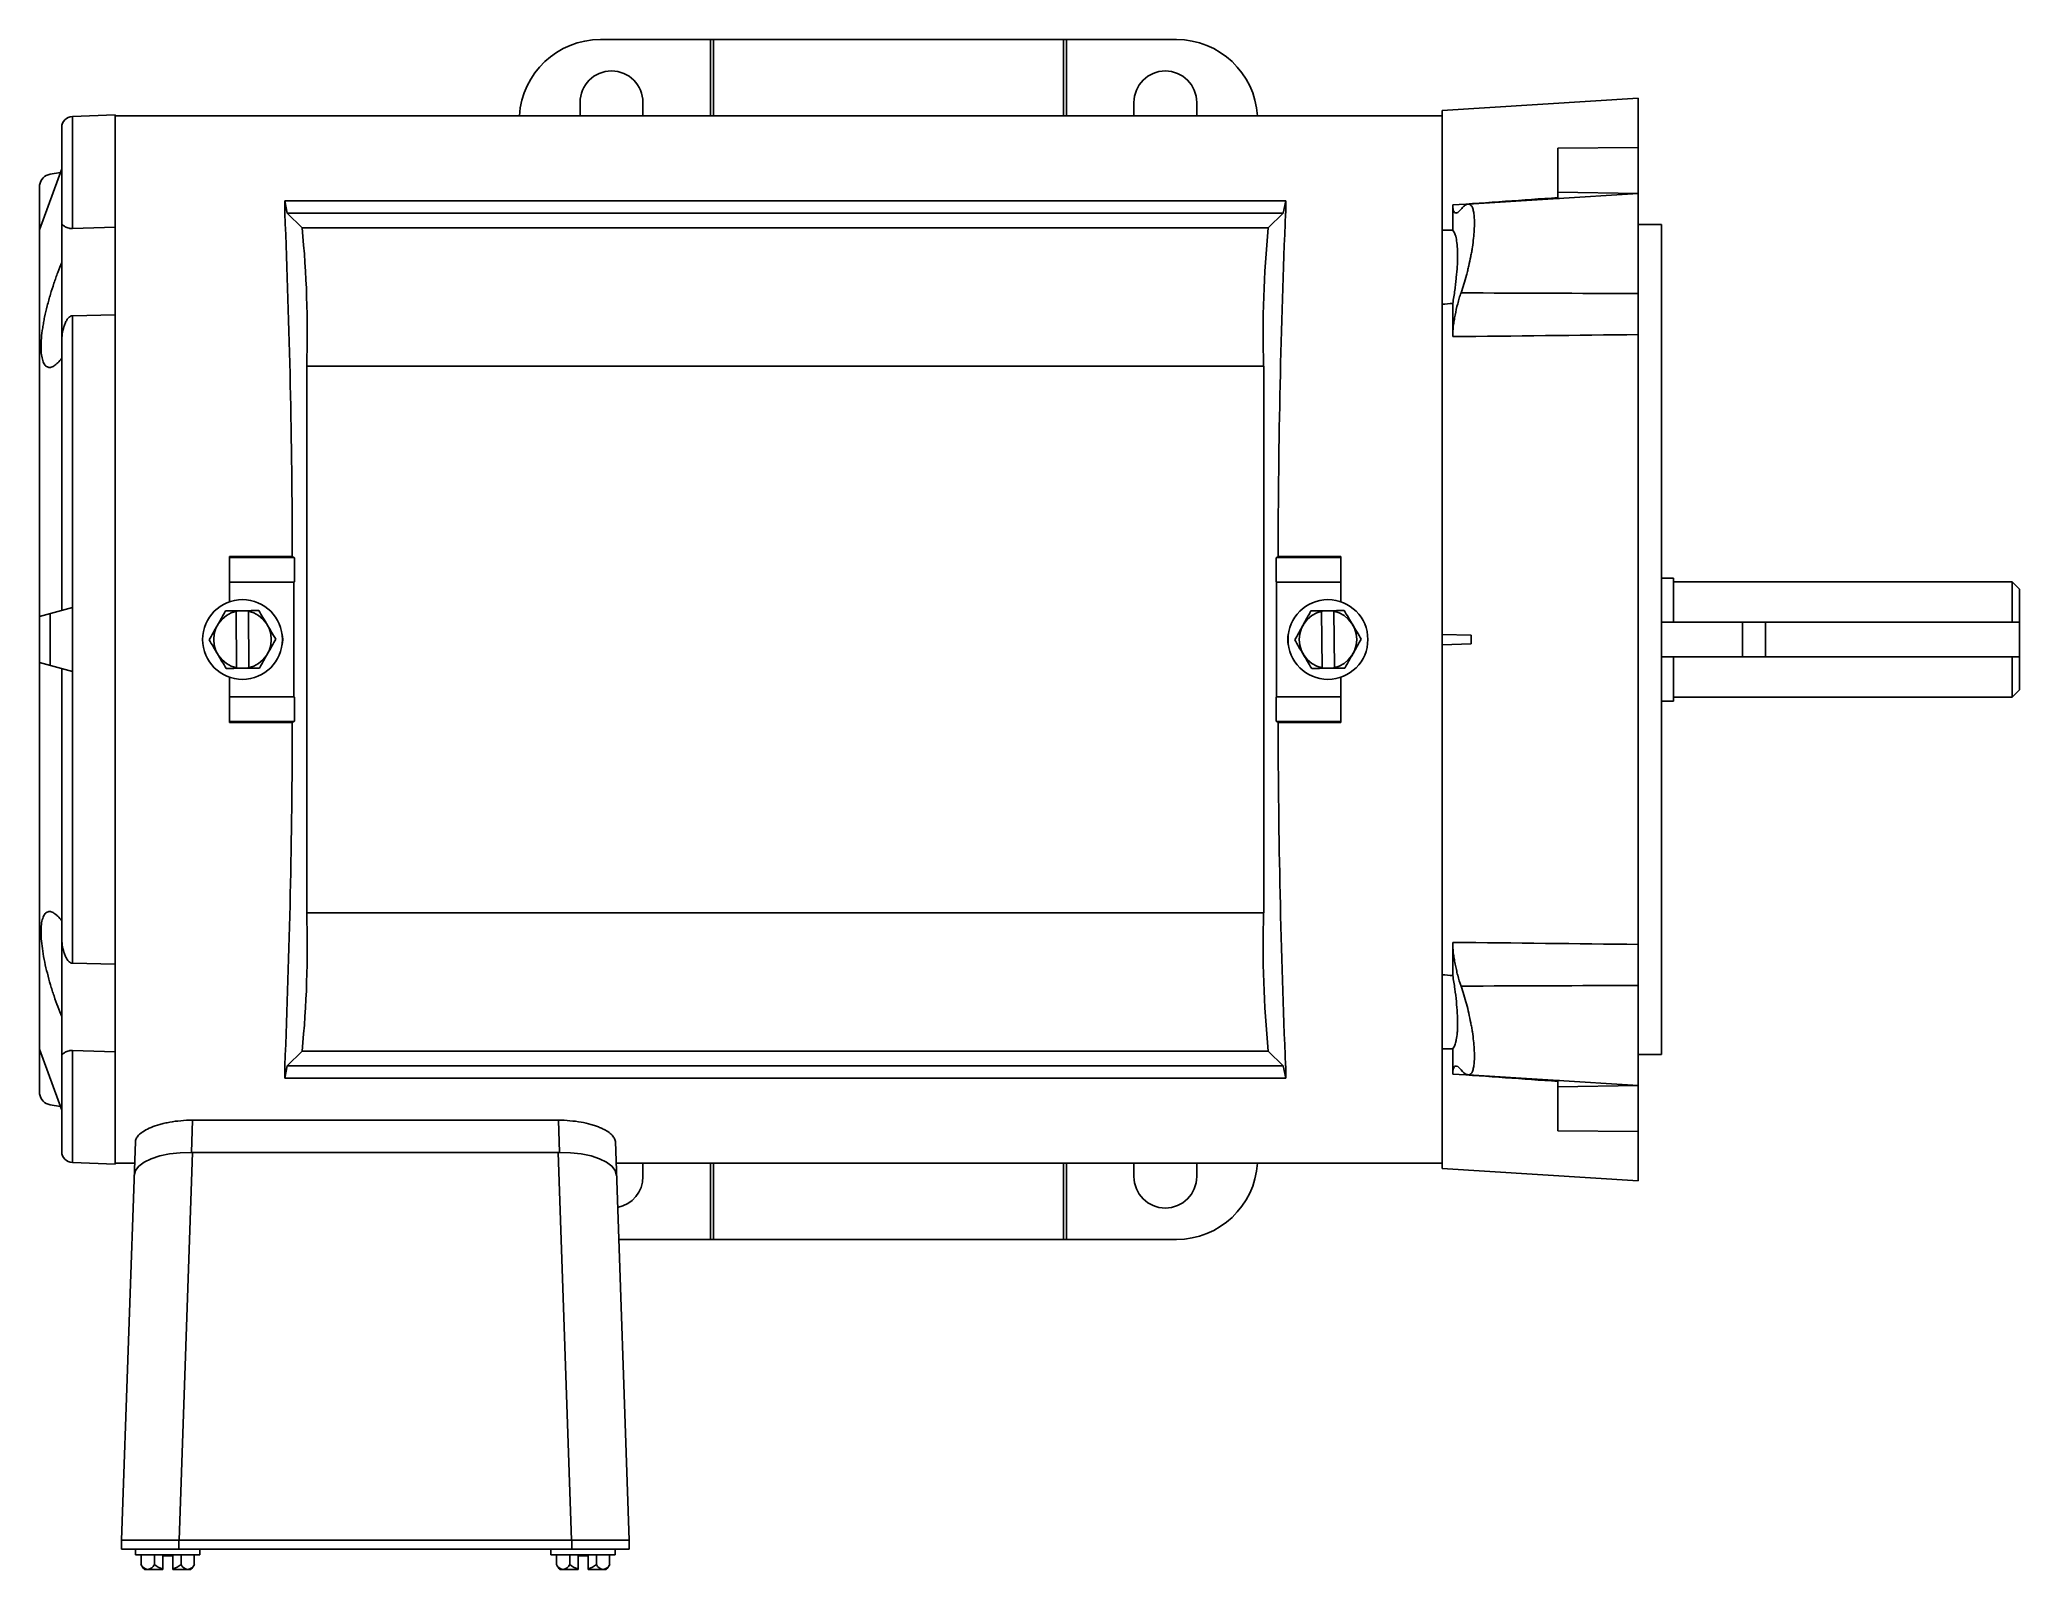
# Paper-space layout '_Top' of a CAD drawing. Header units: inches. Extents: x -4 to 6.7, y -5 to 3.2.
import ezdxf

# ---------------------------------------------------------------- set-up
doc = ezdxf.new("R2010")
doc.units = ezdxf.units.IN
doc.header["$MEASUREMENT"] = 0

psp = doc.layouts.new('_Top')

# ---------------------------------------------------------------- linework, layer by layer
at = {"color": 7, "linetype": 'Continuous', "lineweight": 25}
for p, q in [((2.154, 3.25), (-0.966, 3.25)), ((-0.37, 3.25), (-0.37, 2.837)), ((-0.354, 3.25), (-0.354, 2.837)), ((1.542, 2.837), (1.542, 3.25)), ((1.558, 2.837), (1.558, 3.25)), ((-1.076, 2.91), (-1.076, 2.837)), ((-0.736, 2.837), (-0.736, 2.91)), ((1.924, 2.91), (1.924, 2.837)), ((2.264, 2.837), (2.264, 2.91)), ((4.656, 2.933), (3.594, 2.866)), ((4.656, 1.875), (4.656, 2.933)), ((-3.594, 2.842), (-3.826, 2.834)), ((-3.594, -2.842), (-3.594, 2.842)), ((3.594, 2.837), (-3.594, 2.837)), ((3.594, 2.866), (3.594, -2.866)), ((-3.884, 0.157), (-3.884, 2.774)), ((4.221, 2.661), (4.656, 2.666)), ((4.221, 2.389), (4.221, 2.661)), ((-3.884, 2.55), (-4.004, 2.22)), ((-3.946, 2.521), (-3.891, 2.53)), ((-4.004, -2.461), (-4.004, 2.461)), ((-2.676, 2.31), (-2.676, 2.377)), ((-2.676, 2.377), (-2.663, 2.31)), ((2.746, 2.377), (-2.676, 2.377)), ((2.746, 2.377), (2.732, 2.31)), ((2.746, 2.31), (2.746, 2.377)), ((4.656, 2.417), (3.734, 2.359)), ((4.656, 2.417), (4.221, 2.423)), ((4.23, 2.39), (4.221, 2.389)), ((-2.663, 2.31), (-2.582, 2.23)), ((2.732, 2.31), (-2.663, 2.31)), ((2.732, 2.31), (2.652, 2.23)), ((3.651, 2.354), (3.651, 2.218)), ((-3.594, 2.233), (-3.826, 2.226)), ((2.652, 2.23), (-2.582, 2.23)), ((4.781, 2.249), (4.656, 2.249)), ((4.781, -2.249), (4.781, 2.249)), ((-3.826, 1.754), (-3.594, 1.758)), ((-3.826, -1.754), (-3.826, 1.754)), ((3.651, 1.821), (3.651, 1.641)), ((4.656, -1.652), (4.656, 1.652)), ((2.627, 1.48), (-2.557, 1.48)), ((-2.557, 1.48), (-2.557, -1.48)), ((2.627, 1.48), (2.627, -1.48)), ((-2.975, 0.204), (-2.975, 0.45)), ((-2.975, 0.45), (-2.635, 0.45)), ((-2.975, 0.444), (-2.624, 0.442)), ((-2.624, 0.442), (-2.635, 0.45)), ((-2.624, 0.442), (-2.624, 0.312)), ((2.705, 0.45), (2.694, 0.442)), ((2.694, 0.442), (3.045, 0.444)), ((2.694, 0.442), (2.694, 0.312)), ((3.045, 0.45), (2.705, 0.45)), ((3.045, 0.204), (3.045, 0.45)), ((4.846, 0.333), (4.781, 0.333)), ((4.846, 0.094), (4.846, 0.333)), ((-2.624, 0.312), (-2.975, 0.31)), ((-2.975, 0.31), (-2.627, 0.31)), ((-2.627, 0.31), (-2.624, 0.312)), ((-2.627, -0.31), (-2.627, 0.31)), ((2.694, 0.312), (2.697, 0.31)), ((3.045, 0.31), (2.694, 0.312)), ((2.697, 0.31), (2.697, -0.31)), ((3.045, 0.31), (2.697, 0.31)), ((6.681, 0.312), (4.846, 0.312)), ((6.721, 0.272), (6.681, 0.312)), ((6.681, 0.094), (6.681, 0.312)), ((6.721, 0.272), (6.721, -0.272)), ((-4.004, 0.125), (-3.826, 0.173)), ((-3.946, 0.141), (-3.946, -0.141)), ((-2.94, 0.156), (-2.873, 0.156)), ((-2.937, -0.153), (-2.94, 0.152)), ((-2.873, 0.153), (-2.87, -0.152)), ((2.94, 0.156), (3.007, 0.156)), ((2.943, -0.153), (2.94, 0.152)), ((3.007, 0.153), (3.01, -0.152)), ((3.594, 0.028), (3.751, 0.023)), ((3.751, 0.023), (3.751, -0.023)), ((4.781, 0.094), (6.721, 0.094)), ((5.221, 0.094), (5.221, -0.094)), ((5.346, 0.094), (5.346, -0.094)), ((3.751, -0.023), (3.594, -0.028)), ((4.781, -0.094), (6.721, -0.094)), ((4.846, -0.334), (4.846, -0.094)), ((6.681, -0.312), (6.681, -0.094)), ((-4.004, -0.125), (-3.826, -0.173)), ((-3.884, -2.774), (-3.884, -0.157)), ((-2.975, -0.45), (-2.975, -0.204)), ((-2.87, -0.156), (-2.937, -0.156)), ((3.01, -0.156), (2.943, -0.156)), ((3.045, -0.45), (3.045, -0.204)), ((-2.975, -0.31), (-2.624, -0.312)), ((-2.975, -0.31), (-2.627, -0.31)), ((-2.624, -0.312), (-2.627, -0.31)), ((-2.624, -0.312), (-2.624, -0.442)), ((2.697, -0.31), (2.694, -0.312)), ((2.694, -0.312), (3.045, -0.31)), ((2.694, -0.312), (2.694, -0.442)), ((3.045, -0.31), (2.697, -0.31)), ((4.846, -0.312), (6.681, -0.312)), ((6.681, -0.312), (6.721, -0.272)), ((4.781, -0.334), (4.846, -0.334)), ((-2.624, -0.442), (-2.975, -0.444)), ((-2.635, -0.45), (-2.975, -0.45)), ((-2.635, -0.45), (-2.624, -0.442)), ((2.694, -0.442), (2.705, -0.45)), ((3.045, -0.444), (2.694, -0.442)), ((2.705, -0.45), (3.045, -0.45)), ((2.627, -1.48), (-2.557, -1.48)), ((3.651, -1.641), (3.651, -1.821)), ((-3.594, -1.758), (-3.826, -1.754)), ((4.656, -2.933), (4.656, -1.875)), ((-4.004, -2.22), (-3.884, -2.55)), ((-3.826, -2.226), (-3.594, -2.233)), ((-2.582, -2.23), (-2.663, -2.31)), ((2.652, -2.23), (-2.582, -2.23)), ((2.652, -2.23), (2.732, -2.31)), ((3.651, -2.218), (3.651, -2.354)), ((4.656, -2.249), (4.781, -2.249)), ((-2.663, -2.31), (-2.676, -2.377)), ((-2.676, -2.377), (-2.676, -2.31)), ((2.732, -2.31), (-2.663, -2.31)), ((2.732, -2.31), (2.746, -2.377)), ((2.746, -2.377), (2.746, -2.31)), ((3.734, -2.359), (4.656, -2.417)), ((2.746, -2.377), (-2.676, -2.377)), ((4.221, -2.389), (4.23, -2.39)), ((4.221, -2.661), (4.221, -2.389)), ((4.221, -2.423), (4.656, -2.417)), ((-3.946, -2.521), (-3.891, -2.53)), ((-3.176, -2.604), (-3.182, -2.78)), ((-1.194, -2.604), (-3.176, -2.604)), ((-1.188, -2.78), (-1.194, -2.604)), ((4.656, -2.666), (4.221, -2.661)), ((-3.56, -4.88), (-3.485, -2.719)), ((-3.175, -2.78), (-3.248, -4.88)), ((-3.182, -2.78), (-3.175, -2.78)), ((-3.175, -2.78), (-1.195, -2.78)), ((-1.122, -4.88), (-1.195, -2.78)), ((-1.195, -2.78), (-1.188, -2.78)), ((-0.885, -2.719), (-0.81, -4.88)), ((-3.826, -2.834), (-3.594, -2.842)), ((-3.594, -2.837), (-3.489, -2.837)), ((-0.881, -2.837), (3.594, -2.837)), ((-0.736, -2.91), (-0.736, -2.837)), ((-0.37, -2.837), (-0.37, -3.25)), ((-0.354, -2.837), (-0.354, -3.25)), ((1.542, -3.25), (1.542, -2.837)), ((1.558, -3.25), (1.558, -2.837)), ((1.924, -2.837), (1.924, -2.91)), ((2.264, -2.91), (2.264, -2.837)), ((3.594, -2.866), (4.656, -2.933)), ((-0.867, -3.25), (2.154, -3.25)), ((-0.81, -4.88), (-3.56, -4.88)), ((-3.56, -4.928), (-3.56, -4.88)), ((-0.81, -4.928), (-3.56, -4.928)), ((-3.484, -4.928), (-3.484, -4.959)), ((-3.25, -4.928), (-3.25, -4.88)), ((-3.136, -4.959), (-3.136, -4.928)), ((-1.234, -4.928), (-1.234, -4.959)), ((-1.12, -4.928), (-1.12, -4.88)), ((-0.886, -4.959), (-0.886, -4.928)), ((-0.81, -4.928), (-0.81, -4.88)), ((-3.484, -4.959), (-3.136, -4.959)), ((-3.454, -5.011), (-3.454, -4.959)), ((-3.435, -5.038), (-3.337, -5.038)), ((-3.382, -5.011), (-3.382, -4.959)), ((-3.337, -5.038), (-3.337, -4.964)), ((-3.337, -4.964), (-3.283, -4.964)), ((-3.283, -4.964), (-3.283, -5.038)), ((-3.283, -5.038), (-3.185, -5.038)), ((-3.238, -5.011), (-3.238, -4.959)), ((-3.166, -5.011), (-3.166, -4.959)), ((-1.234, -4.959), (-0.886, -4.959)), ((-1.204, -5.011), (-1.204, -4.959)), ((-1.185, -5.038), (-1.087, -5.038)), ((-1.132, -5.011), (-1.132, -4.959)), ((-1.087, -5.038), (-1.087, -4.964)), ((-1.087, -4.964), (-1.033, -4.964)), ((-1.033, -4.964), (-1.033, -5.038)), ((-1.033, -5.038), (-0.935, -5.038)), ((-0.988, -5.011), (-0.988, -4.959)), ((-0.916, -5.011), (-0.916, -4.959))]:
    psp.add_line(p, q, dxfattribs=at)
at = {"color": 1, "linetype": 'Continuous', "lineweight": 25}
for p, q in [((-3.826, 2.226), (-3.826, 2.834)), ((-3.826, -2.834), (-3.826, -2.226))]:
    psp.add_line(p, q, dxfattribs=at)
at = {"color": 7, "linetype": 'Continuous', "lineweight": 25, "flags": 128}
for points in [[(-3.182, -2.78), (-3.242, -2.781), (-3.3, -2.787), (-3.353, -2.798), (-3.399, -2.813), (-3.437, -2.831), (-3.466, -2.853), (-3.484, -2.877), (-3.491, -2.903)], [(-0.879, -2.903), (-0.886, -2.877), (-0.904, -2.853), (-0.933, -2.831), (-0.971, -2.813), (-1.017, -2.798), (-1.07, -2.787), (-1.128, -2.781), (-1.188, -2.78)]]:
    psp.add_lwpolyline(points, dxfattribs=at)
at = {"color": 7, "linetype": 'Continuous', "lineweight": 25}
for centre, radius in [((-2.905, 0), 0.216), ((2.975, 0), 0.216), ((-2.905, 0), 0.156), ((2.975, 0), 0.156)]:
    psp.add_circle(centre, radius, dxfattribs=at)
for centre, radius, start, end in [((-0.966, 2.81), 0.44, 90, 176.4884), ((2.154, 2.81), 0.44, 3.5116, 90), ((-0.906, 2.91), 0.17, 0, 180), ((2.094, 2.91), 0.17, 0, 180), ((-3.824, 2.774), 0.06, 92, 180), ((-3.938, 2.455), 0.066, 96.8247, 174.9114), ((-49.637, 0.362), 47.002, 0.1079, 2.3753), ((49.707, 0.362), 47.002, 177.6247, 179.8921), ((-8.389, 1.659), 5.835, 358.2468, 5.6161), ((8.459, 1.659), 5.835, 174.3839, 181.7532), ((-2.817, 0), 0.13, 345.0586, 14.9414), ((2.887, 0), 0.13, 165.0586, 194.9414), ((-49.637, -0.362), 47.002, 357.6247, 359.8921), ((49.707, -0.362), 47.002, 180.1079, 182.3753), ((-8.389, -1.659), 5.835, 354.3839, 1.7532), ((8.459, -1.659), 5.835, 178.2468, 185.6161), ((-3.938, -2.455), 0.066, 185.0886, 263.1753), ((-3.824, -2.774), 0.06, 180, 268), ((2.154, -2.81), 0.44, 270, 356.4884), ((-0.906, -2.91), 0.17, 281.204, 0), ((2.094, -2.91), 0.17, 180, 0), ((-3.31, -4.928), 0.167, 209.9055, 221.3478), ((-3.413, -4.993), 0.0453, 203.3833, 263.0384), ((-3.424, -4.993), 0.0453, 276.9616, 336.6167), ((-3.31, -4.928), 0.11, 228.9984, 255.7913), ((-3.31, -4.928), 0.11, 284.2087, 311.0016), ((-3.196, -4.993), 0.0453, 203.3833, 263.0384), ((-3.207, -4.993), 0.0453, 276.9616, 336.6167), ((-3.31, -4.928), 0.167, 318.6522, 330.0945), ((-1.06, -4.928), 0.167, 209.9055, 221.3478), ((-1.163, -4.993), 0.0453, 203.3833, 263.0384), ((-1.174, -4.993), 0.0453, 276.9616, 336.6167), ((-1.06, -4.928), 0.11, 228.9984, 255.7913), ((-1.06, -4.928), 0.11, 284.2087, 311.0016), ((-0.946, -4.993), 0.0453, 203.3833, 263.0384), ((-0.957, -4.993), 0.0453, 276.9616, 336.6167), ((-1.06, -4.928), 0.167, 318.6522, 330.0945)]:
    psp.add_arc(centre, radius, start, end, dxfattribs=at)
for points in [[(3.651, 2.354), (3.841, 2.367), (4.031, 2.381), (4.221, 2.394)], [(4.221, 2.389), (4.221, 2.391), (4.221, 2.392), (4.221, 2.394)], [(3.594, 2.217), (3.613, 2.217), (3.632, 2.217), (3.651, 2.218)], [(3.696, 1.878), (4.016, 1.876), (4.336, 1.875), (4.656, 1.875)], [(3.651, 1.821), (3.632, 1.82), (3.613, 1.818), (3.594, 1.816)], [(4.656, 1.652), (4.321, 1.648), (3.986, 1.644), (3.651, 1.641)], [(-2.997, 0.155), (-3.011, 0.129), (-3.026, 0.103), (-3.041, 0.076)], [(-2.997, 0.155), (-2.979, 0.155), (-2.96, 0.155), (-2.94, 0.156)], [(-2.94, 0.152), (-2.94, 0.153), (-2.94, 0.154), (-2.94, 0.156)], [(-2.873, 0.156), (-2.854, 0.157), (-2.835, 0.157), (-2.817, 0.157)], [(-2.873, 0.156), (-2.873, 0.155), (-2.873, 0.154), (-2.873, 0.153)], [(2.883, 0.155), (2.869, 0.129), (2.854, 0.103), (2.839, 0.076)], [(2.883, 0.155), (2.901, 0.155), (2.92, 0.155), (2.94, 0.156)], [(2.94, 0.152), (2.94, 0.153), (2.94, 0.154), (2.94, 0.156)], [(3.007, 0.156), (3.026, 0.157), (3.045, 0.157), (3.063, 0.157)], [(3.007, 0.156), (3.007, 0.155), (3.007, 0.154), (3.007, 0.153)], [(-2.725, 0.002), (-2.74, 0.028), (-2.755, 0.053), (-2.771, 0.08)], [(3.155, 0.002), (3.14, 0.028), (3.125, 0.053), (3.109, 0.08)], [(-3.085, -0.002), (-3.07, -0.028), (-3.055, -0.053), (-3.039, -0.08)], [(-2.813, -0.155), (-2.799, -0.129), (-2.784, -0.103), (-2.769, -0.076)], [(2.795, -0.002), (2.81, -0.028), (2.825, -0.053), (2.841, -0.08)], [(3.067, -0.155), (3.081, -0.129), (3.096, -0.103), (3.111, -0.076)], [(-2.993, -0.157), (-2.975, -0.157), (-2.956, -0.157), (-2.937, -0.156)], [(-2.937, -0.156), (-2.937, -0.155), (-2.937, -0.154), (-2.937, -0.153)], [(-2.87, -0.152), (-2.87, -0.153), (-2.87, -0.154), (-2.87, -0.156)], [(-2.87, -0.156), (-2.85, -0.155), (-2.831, -0.155), (-2.813, -0.155)], [(2.887, -0.157), (2.905, -0.157), (2.924, -0.157), (2.943, -0.156)], [(2.943, -0.156), (2.943, -0.155), (2.943, -0.154), (2.943, -0.153)], [(3.01, -0.152), (3.01, -0.153), (3.01, -0.154), (3.01, -0.156)], [(3.01, -0.156), (3.03, -0.155), (3.049, -0.155), (3.067, -0.155)], [(3.651, -1.641), (3.986, -1.644), (4.321, -1.648), (4.656, -1.652)], [(3.594, -1.816), (3.613, -1.818), (3.632, -1.82), (3.651, -1.821)], [(4.656, -1.875), (4.336, -1.875), (4.016, -1.876), (3.696, -1.878)], [(3.651, -2.218), (3.632, -2.217), (3.613, -2.217), (3.594, -2.217)], [(4.221, -2.394), (4.031, -2.381), (3.841, -2.367), (3.651, -2.354)], [(4.221, -2.394), (4.221, -2.392), (4.221, -2.391), (4.221, -2.389)]]:
    psp.add_open_spline(points, degree=3, dxfattribs=at)
for points, knots in [([(-3.826, 2.226), (-3.83, 2.226), (-3.833, 2.226), (-3.839, 2.227), (-3.842, 2.227), (-3.849, 2.229), (-3.853, 2.231), (-3.86, 2.234), (-3.863, 2.235), (-3.868, 2.238), (-3.87, 2.24), (-3.876, 2.244), (-3.879, 2.247), (-3.883, 2.251), (-3.884, 2.253), (-3.884, 2.255)], [0, 0, 0, 0, 0.0625, 0.0625, 0.125, 0.125, 0.25, 0.25, 0.375, 0.375, 0.5, 0.5, 0.75, 0.75, 1, 1, 1, 1]), ([(3.696, 2.331), (3.689, 2.323), (3.683, 2.317), (3.675, 2.312), (3.673, 2.311), (3.668, 2.31), (3.666, 2.311), (3.662, 2.312), (3.66, 2.314), (3.657, 2.319), (3.655, 2.321), (3.652, 2.332), (3.651, 2.342), (3.651, 2.354)], [0, 0, 0, 0, 0.25, 0.25, 0.375, 0.375, 0.5, 0.5, 0.625, 0.625, 0.75, 0.75, 1, 1, 1, 1]), ([(3.696, 1.878), (3.707, 1.908), (3.716, 1.94), (3.728, 1.982), (3.73, 1.991), (3.734, 2.008), (3.736, 2.016), (3.742, 2.042), (3.745, 2.059), (3.75, 2.084), (3.752, 2.092), (3.755, 2.109), (3.756, 2.117), (3.76, 2.142), (3.762, 2.158), (3.765, 2.189), (3.766, 2.203), (3.768, 2.232), (3.769, 2.258), (3.768, 2.281), (3.766, 2.302), (3.765, 2.311), (3.762, 2.327), (3.76, 2.334), (3.756, 2.343), (3.755, 2.345), (3.752, 2.349), (3.75, 2.351), (3.745, 2.356), (3.742, 2.358), (3.734, 2.359), (3.73, 2.358), (3.721, 2.355), (3.716, 2.351), (3.706, 2.343), (3.701, 2.337), (3.696, 2.331)], [0, 0, 0, 0, 0.125, 0.125, 0.15625, 0.15625, 0.1875, 0.1875, 0.25, 0.25, 0.28125, 0.28125, 0.3125, 0.3125, 0.375, 0.375, 0.4375, 0.4375, 0.5, 0.5625, 0.5625, 0.625, 0.625, 0.6875, 0.6875, 0.71875, 0.71875, 0.75, 0.75, 0.8125, 0.8125, 0.875, 0.875, 0.9375, 0.9375, 1, 1, 1, 1]), ([(3.651, 1.821), (3.655, 1.845), (3.659, 1.869), (3.664, 1.904), (3.665, 1.916), (3.668, 1.938), (3.669, 1.95), (3.673, 1.982), (3.674, 2.003), (3.676, 2.033), (3.677, 2.043), (3.677, 2.062), (3.677, 2.071), (3.677, 2.098), (3.677, 2.114), (3.674, 2.143), (3.673, 2.157), (3.668, 2.18), (3.666, 2.19), (3.661, 2.202), (3.659, 2.206), (3.655, 2.212), (3.653, 2.215), (3.651, 2.218)], [0, 0, 0, 0, 0.125, 0.125, 0.1875, 0.1875, 0.25, 0.25, 0.375, 0.375, 0.4375, 0.4375, 0.5, 0.5, 0.625, 0.625, 0.75, 0.75, 0.875, 0.875, 0.9375, 0.9375, 1, 1, 1, 1]), ([(-3.884, 1.525), (-3.899, 1.505), (-3.913, 1.491), (-3.929, 1.48), (-3.933, 1.478), (-3.939, 1.476), (-3.942, 1.475), (-3.951, 1.473), (-3.957, 1.474), (-3.967, 1.479), (-3.972, 1.483), (-3.981, 1.494), (-3.984, 1.502), (-3.99, 1.52), (-3.992, 1.531), (-3.996, 1.555), (-3.996, 1.569), (-3.996, 1.599), (-3.996, 1.616), (-3.993, 1.65), (-3.99, 1.669), (-3.986, 1.697), (-3.984, 1.707), (-3.981, 1.727), (-3.979, 1.737), (-3.972, 1.767), (-3.968, 1.787), (-3.96, 1.818), (-3.957, 1.829), (-3.951, 1.849), (-3.948, 1.86), (-3.939, 1.89), (-3.933, 1.91), (-3.923, 1.94), (-3.919, 1.95), (-3.913, 1.97), (-3.909, 1.979), (-3.899, 2.007), (-3.891, 2.026), (-3.884, 2.043)], [0, 0, 0, 0, 0.125, 0.125, 0.15625, 0.15625, 0.1875, 0.1875, 0.25, 0.25, 0.3125, 0.3125, 0.375, 0.375, 0.4375, 0.4375, 0.5, 0.5, 0.5625, 0.5625, 0.625, 0.625, 0.65625, 0.65625, 0.6875, 0.6875, 0.75, 0.75, 0.78125, 0.78125, 0.8125, 0.8125, 0.875, 0.875, 0.90625, 0.90625, 0.9375, 0.9375, 1, 1, 1, 1]), ([(3.651, 1.641), (3.651, 1.658), (3.652, 1.677), (3.655, 1.707), (3.657, 1.717), (3.66, 1.737), (3.662, 1.747), (3.668, 1.778), (3.672, 1.799), (3.681, 1.829), (3.683, 1.839), (3.689, 1.859), (3.693, 1.868), (3.696, 1.878)], [0, 0, 0, 0, 0.25, 0.25, 0.375, 0.375, 0.5, 0.5, 0.75, 0.75, 0.875, 0.875, 1, 1, 1, 1]), ([(4.656, 1.875), (4.656, 1.856), (4.656, 1.837), (4.656, 1.799), (4.656, 1.779), (4.656, 1.75), (4.656, 1.741), (4.656, 1.722), (4.656, 1.713), (4.656, 1.686), (4.656, 1.669), (4.656, 1.652)], [0, 0, 0, 0, 0.25, 0.25, 0.5, 0.5, 0.625, 0.625, 0.75, 0.75, 1, 1, 1, 1]), ([(-3.884, 1.615), (-3.884, 1.629), (-3.883, 1.642), (-3.879, 1.668), (-3.876, 1.681), (-3.87, 1.7), (-3.868, 1.706), (-3.863, 1.719), (-3.86, 1.725), (-3.853, 1.736), (-3.849, 1.741), (-3.842, 1.748), (-3.839, 1.75), (-3.833, 1.753), (-3.83, 1.754), (-3.826, 1.754)], [0, 0, 0, 0, 0.25, 0.25, 0.5, 0.5, 0.625, 0.625, 0.75, 0.75, 0.875, 0.875, 0.9375, 0.9375, 1, 1, 1, 1]), ([(-2.771, 0.08), (-2.779, 0.093), (-2.786, 0.106), (-2.802, 0.132), (-2.809, 0.144), (-2.817, 0.157)], [0, 0, 0, 0, 0.5, 0.5, 1, 1, 1, 1]), ([(3.109, 0.08), (3.101, 0.093), (3.094, 0.106), (3.078, 0.132), (3.071, 0.144), (3.063, 0.157)], [0, 0, 0, 0, 0.5, 0.5, 1, 1, 1, 1]), ([(-3.041, 0.076), (-3.049, 0.063), (-3.056, 0.05), (-3.071, 0.023), (-3.078, 0.011), (-3.085, -0.002)], [0, 0, 0, 0, 0.5, 0.5, 1, 1, 1, 1]), ([(-2.769, -0.076), (-2.761, -0.063), (-2.754, -0.05), (-2.739, -0.023), (-2.732, -0.011), (-2.725, 0.002)], [0, 0, 0, 0, 0.5, 0.5, 1, 1, 1, 1]), ([(2.839, 0.076), (2.831, 0.063), (2.824, 0.05), (2.809, 0.023), (2.802, 0.011), (2.795, -0.002)], [0, 0, 0, 0, 0.5, 0.5, 1, 1, 1, 1]), ([(3.111, -0.076), (3.119, -0.063), (3.126, -0.05), (3.141, -0.023), (3.148, -0.011), (3.155, 0.002)], [0, 0, 0, 0, 0.5, 0.5, 1, 1, 1, 1]), ([(-3.039, -0.08), (-3.031, -0.093), (-3.024, -0.106), (-3.008, -0.132), (-3.001, -0.144), (-2.993, -0.157)], [0, 0, 0, 0, 0.5, 0.5, 1, 1, 1, 1]), ([(2.841, -0.08), (2.849, -0.093), (2.856, -0.106), (2.872, -0.132), (2.879, -0.144), (2.887, -0.157)], [0, 0, 0, 0, 0.5, 0.5, 1, 1, 1, 1]), ([(-3.884, -2.043), (-3.899, -2.008), (-3.913, -1.971), (-3.929, -1.921), (-3.933, -1.911), (-3.939, -1.891), (-3.942, -1.88), (-3.951, -1.85), (-3.957, -1.829), (-3.967, -1.788), (-3.972, -1.768), (-3.981, -1.728), (-3.984, -1.708), (-3.99, -1.67), (-3.992, -1.651), (-3.996, -1.617), (-3.996, -1.6), (-3.996, -1.57), (-3.996, -1.556), (-3.993, -1.531), (-3.99, -1.521), (-3.986, -1.507), (-3.984, -1.503), (-3.981, -1.495), (-3.979, -1.492), (-3.972, -1.483), (-3.968, -1.479), (-3.96, -1.475), (-3.957, -1.474), (-3.951, -1.474), (-3.948, -1.474), (-3.939, -1.475), (-3.933, -1.478), (-3.923, -1.484), (-3.919, -1.487), (-3.913, -1.492), (-3.909, -1.496), (-3.899, -1.506), (-3.891, -1.515), (-3.884, -1.525)], [0, 0, 0, 0, 0.125, 0.125, 0.15625, 0.15625, 0.1875, 0.1875, 0.25, 0.25, 0.3125, 0.3125, 0.375, 0.375, 0.4375, 0.4375, 0.5, 0.5, 0.5625, 0.5625, 0.625, 0.625, 0.65625, 0.65625, 0.6875, 0.6875, 0.75, 0.75, 0.78125, 0.78125, 0.8125, 0.8125, 0.875, 0.875, 0.90625, 0.90625, 0.9375, 0.9375, 1, 1, 1, 1]), ([(-3.826, -1.754), (-3.83, -1.754), (-3.833, -1.753), (-3.839, -1.75), (-3.842, -1.748), (-3.849, -1.741), (-3.853, -1.736), (-3.86, -1.724), (-3.863, -1.718), (-3.868, -1.706), (-3.87, -1.7), (-3.876, -1.681), (-3.879, -1.668), (-3.883, -1.642), (-3.884, -1.629), (-3.884, -1.615)], [0, 0, 0, 0, 0.0625, 0.0625, 0.125, 0.125, 0.25, 0.25, 0.375, 0.375, 0.5, 0.5, 0.75, 0.75, 1, 1, 1, 1]), ([(3.696, -1.878), (3.689, -1.859), (3.683, -1.84), (3.675, -1.809), (3.673, -1.799), (3.668, -1.778), (3.666, -1.768), (3.662, -1.748), (3.66, -1.737), (3.657, -1.717), (3.655, -1.707), (3.652, -1.677), (3.651, -1.658), (3.651, -1.641)], [0, 0, 0, 0, 0.25, 0.25, 0.375, 0.375, 0.5, 0.5, 0.625, 0.625, 0.75, 0.75, 1, 1, 1, 1]), ([(4.656, -1.652), (4.656, -1.669), (4.656, -1.686), (4.656, -1.722), (4.656, -1.741), (4.656, -1.769), (4.656, -1.779), (4.656, -1.798), (4.656, -1.808), (4.656, -1.837), (4.656, -1.856), (4.656, -1.875)], [0, 0, 0, 0, 0.25, 0.25, 0.5, 0.5, 0.625, 0.625, 0.75, 0.75, 1, 1, 1, 1]), ([(3.651, -2.218), (3.655, -2.213), (3.659, -2.206), (3.664, -2.194), (3.665, -2.19), (3.668, -2.18), (3.669, -2.174), (3.673, -2.157), (3.674, -2.144), (3.676, -2.121), (3.677, -2.114), (3.677, -2.097), (3.677, -2.089), (3.677, -2.062), (3.677, -2.044), (3.674, -2.004), (3.673, -1.982), (3.668, -1.939), (3.666, -1.916), (3.661, -1.881), (3.659, -1.869), (3.655, -1.845), (3.653, -1.833), (3.651, -1.821)], [0, 0, 0, 0, 0.125, 0.125, 0.1875, 0.1875, 0.25, 0.25, 0.375, 0.375, 0.4375, 0.4375, 0.5, 0.5, 0.625, 0.625, 0.75, 0.75, 0.875, 0.875, 0.9375, 0.9375, 1, 1, 1, 1]), ([(3.696, -2.331), (3.707, -2.344), (3.716, -2.353), (3.728, -2.357), (3.73, -2.358), (3.734, -2.359), (3.736, -2.359), (3.742, -2.358), (3.745, -2.356), (3.75, -2.351), (3.752, -2.35), (3.755, -2.345), (3.756, -2.343), (3.76, -2.334), (3.762, -2.327), (3.765, -2.311), (3.766, -2.302), (3.768, -2.281), (3.769, -2.259), (3.768, -2.232), (3.766, -2.204), (3.765, -2.189), (3.762, -2.159), (3.76, -2.143), (3.756, -2.118), (3.755, -2.11), (3.752, -2.093), (3.75, -2.085), (3.745, -2.059), (3.742, -2.042), (3.734, -2.008), (3.73, -1.991), (3.721, -1.958), (3.716, -1.941), (3.706, -1.909), (3.701, -1.893), (3.696, -1.878)], [0, 0, 0, 0, 0.125, 0.125, 0.15625, 0.15625, 0.1875, 0.1875, 0.25, 0.25, 0.28125, 0.28125, 0.3125, 0.3125, 0.375, 0.375, 0.4375, 0.4375, 0.5, 0.5625, 0.5625, 0.625, 0.625, 0.6875, 0.6875, 0.71875, 0.71875, 0.75, 0.75, 0.8125, 0.8125, 0.875, 0.875, 0.9375, 0.9375, 1, 1, 1, 1]), ([(-3.884, -2.255), (-3.884, -2.253), (-3.883, -2.251), (-3.879, -2.247), (-3.876, -2.244), (-3.87, -2.24), (-3.868, -2.238), (-3.863, -2.235), (-3.86, -2.234), (-3.853, -2.231), (-3.849, -2.229), (-3.842, -2.227), (-3.839, -2.227), (-3.833, -2.226), (-3.83, -2.226), (-3.826, -2.226)], [0, 0, 0, 0, 0.25, 0.25, 0.5, 0.5, 0.625, 0.625, 0.75, 0.75, 0.875, 0.875, 0.9375, 0.9375, 1, 1, 1, 1]), ([(3.651, -2.354), (3.651, -2.342), (3.652, -2.332), (3.655, -2.322), (3.657, -2.319), (3.66, -2.314), (3.662, -2.312), (3.668, -2.31), (3.672, -2.31), (3.681, -2.315), (3.683, -2.318), (3.689, -2.323), (3.693, -2.327), (3.696, -2.331)], [0, 0, 0, 0, 0.25, 0.25, 0.375, 0.375, 0.5, 0.5, 0.75, 0.75, 0.875, 0.875, 1, 1, 1, 1]), ([(-3.485, -2.719), (-3.484, -2.713), (-3.482, -2.706), (-3.475, -2.694), (-3.47, -2.687), (-3.456, -2.674), (-3.447, -2.668), (-3.426, -2.655), (-3.414, -2.649), (-3.385, -2.637), (-3.37, -2.632), (-3.345, -2.625), (-3.336, -2.623), (-3.318, -2.618), (-3.309, -2.617), (-3.28, -2.611), (-3.26, -2.609), (-3.219, -2.605), (-3.197, -2.604), (-3.176, -2.604)], [0, 0, 0, 0, 0.125, 0.125, 0.25, 0.25, 0.375, 0.375, 0.5, 0.5, 0.625, 0.625, 0.6875, 0.6875, 0.75, 0.75, 0.875, 0.875, 1, 1, 1, 1]), ([(-1.194, -2.604), (-1.173, -2.604), (-1.152, -2.605), (-1.111, -2.609), (-1.09, -2.611), (-1.052, -2.618), (-1.034, -2.622), (-1.009, -2.63), (-1, -2.632), (-0.985, -2.637), (-0.978, -2.64), (-0.964, -2.646), (-0.957, -2.649), (-0.945, -2.655), (-0.939, -2.658), (-0.923, -2.668), (-0.914, -2.674), (-0.9, -2.687), (-0.895, -2.694), (-0.888, -2.706), (-0.886, -2.713), (-0.885, -2.719)], [0, 0, 0, 0, 0.125, 0.125, 0.25, 0.25, 0.375, 0.375, 0.4375, 0.4375, 0.5, 0.5, 0.5625, 0.5625, 0.625, 0.625, 0.75, 0.75, 0.875, 0.875, 1, 1, 1, 1])]:
    psp.add_open_spline(points, degree=3, knots=knots, dxfattribs=at)

doc.saveas('drawing.dxf')
